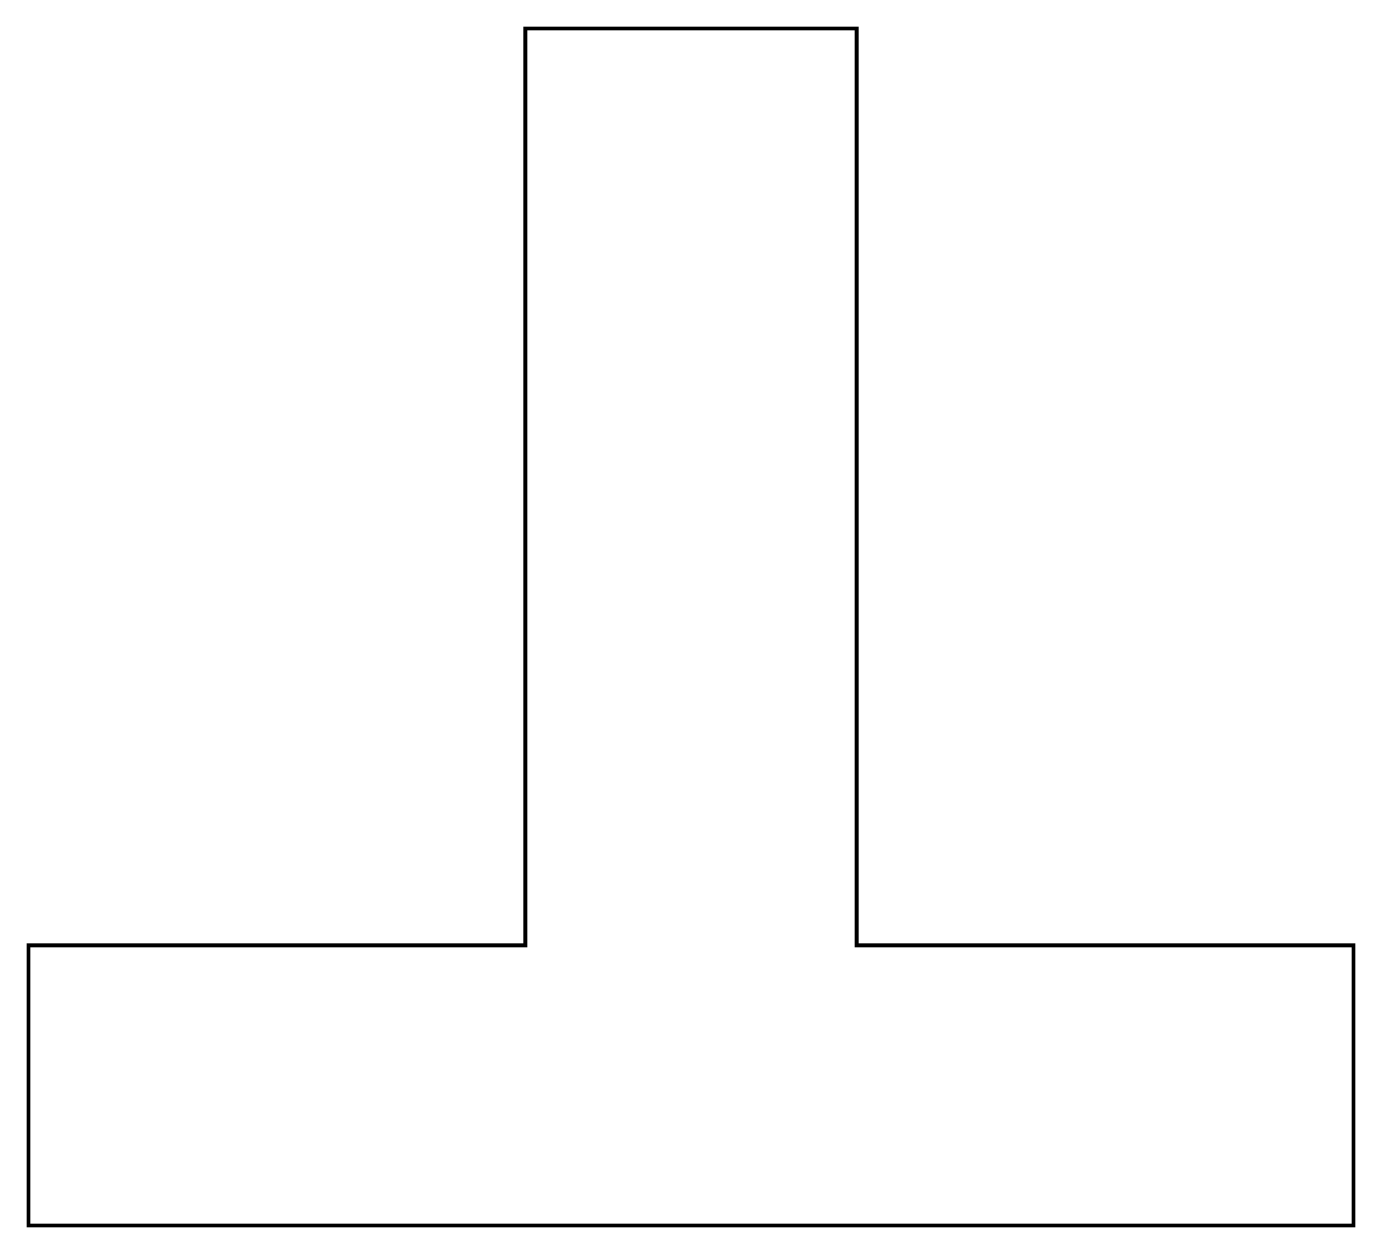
# Model space of a CAD drawing. Extents: x -0.1 to 52.1, y -0.1 to 47.1.
import ezdxf

# ---------------------------------------------------------------- set-up
doc = ezdxf.new("R2010")
doc.units = 0
doc.layers.add('Board_Outline', color=13, linetype='CONTINUOUS')

msp = doc.modelspace()

# ---------------------------------------------------------------- linework, layer by layer
at = {"layer": 'Board_Outline', "linetype": 'CONTINUOUS', "const_width": 0.152}
msp.add_lwpolyline([(0, 0), (52, 0), (52, 11), (32.5, 11), (32.5, 47), (19.5, 47), (19.5, 11), (0, 11), (0, 0)], dxfattribs=at)

doc.saveas('drawing.dxf')
